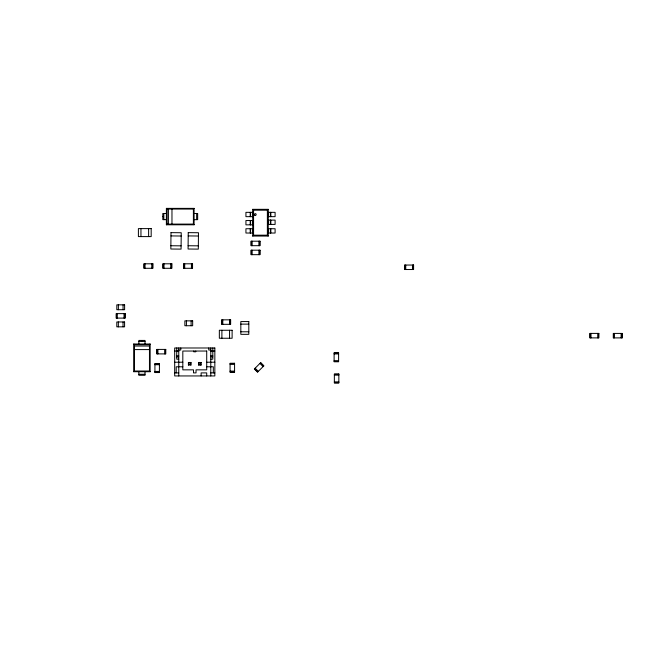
<?xml version="1.0" encoding="UTF-8"?>
<svg xmlns="http://www.w3.org/2000/svg" width="655" height="655" viewBox="0 0 655 655"><rect width="100%" height="100%" fill="white"/><g stroke="black" fill="none" stroke-linecap="round" stroke-linejoin="round"><path stroke-width="0.98" d="M166.386 224.788L167.074 224.1L193.397 224.1L194.085 224.788L194.085 208.372L166.386 208.372L166.386 224.788L194.085 224.788M166.386 208.372L167.074 209.06L193.397 209.06L194.085 208.372M268.231 236.054L267.371 235.186L267.371 210.19L268.231 209.33L252.715 209.33L252.715 236.054L268.231 236.054L268.231 209.33M252.715 236.054L253.575 235.186L253.575 210.19L252.715 209.33M150.151 371.704L149.463 371.017L149.463 344.694L150.151 344.006L133.735 344.006L133.735 371.704L150.151 371.704L150.151 344.006M133.735 371.704L134.422 371.017L134.422 344.694L133.735 344.006M188.411 365.015L188.918 364.507L188.411 362.469L190.957 362.469L190.957 365.015L188.411 365.015L188.411 362.469M190.957 365.015L190.449 364.507L190.957 362.469M198.58 365.015L199.087 364.507L198.58 362.469L201.118 362.469L201.118 365.015L198.58 365.015L198.58 362.469M199.087 362.985L201.118 362.469M253.575 210.19L267.371 210.19M252.797 212.343L245.936 212.343L245.936 216.658L252.797 216.658M268.231 212.343L275.1 212.343L275.1 216.658L268.231 216.658M166.386 213.497L162.808 213.497L162.808 219.654L166.386 219.654M194.085 213.497L197.663 213.497L197.663 219.654L194.085 219.654M162.808 216.576L163.562 216.576M268.231 220.105L275.1 220.105L275.1 224.411L268.231 224.411M252.797 220.538L245.936 220.538L245.936 224.845L252.797 224.845M252.797 228.726L245.936 228.726L245.936 233.033L252.797 233.033M268.231 228.726L275.1 228.726L275.1 233.033L268.231 233.033M253.575 235.186L267.371 235.186M240.827 324.119L248.81 324.119M240.827 331.782L248.81 331.782M138.86 341.443L145.017 341.443M134.422 344.694L149.463 344.694M134.422 346.028L149.463 346.028M134.422 349.59L149.463 349.59M178.758 350.024L180.788 350.024L180.788 347.985M210.779 350.024L208.74 350.024L208.74 347.985M176.719 350.531L178.758 350.531M210.779 350.531L212.81 350.531M174.689 351.039L176.719 351.039M212.81 351.039L214.84 351.039M176.719 351.547L178.758 351.547M210.779 351.547L212.81 351.547M334.115 353.094L338.602 353.094M334.115 353.929L338.602 353.929M176.719 355.861L178.758 355.861M210.779 355.861L212.81 355.861M176.719 356.885L178.758 356.885M210.779 356.885L212.81 356.885M178.758 359.169L176.719 359.169L176.719 347.985M210.779 359.169L212.81 359.169L212.81 347.985M334.115 360.659L338.602 360.659M334.115 361.494L338.602 361.494M174.689 362.215L182.819 362.215M206.71 362.215L214.84 362.215M188.918 362.985L190.449 362.985M230.085 363.541L234.572 363.541M154.924 363.877L159.411 363.877M230.085 364.377L234.572 364.377M188.918 364.507L190.449 364.507M199.087 364.507L201.118 365.015M154.924 364.712L159.411 364.712M182.819 366.792L176.211 366.792L176.211 372.892M206.71 366.792L213.317 366.792L213.317 372.892M134.422 371.017L149.463 371.017M230.085 371.107L234.572 371.107M154.924 371.434L159.411 371.434M230.085 371.942L234.572 371.942M154.924 372.277L159.411 372.277M174.689 372.892L178.758 372.892M210.779 372.892L214.84 372.892M138.86 374.275L145.017 374.275M334.353 374.308L338.84 374.308M334.353 375.143L338.84 375.143M334.353 381.873L338.84 381.873M334.353 382.708L338.84 382.708M188.206 235.915L198.44 236.013M170.963 235.915L181.198 236.013M188.108 245.74L198.342 245.846M170.865 245.74L181.099 245.846M260.502 362.845L263.67 366.014M259.912 363.435L263.081 366.603M255.155 368.192L258.324 371.36M254.558 368.79L257.734 371.958M621.972 333.42L621.972 337.898M621.128 333.42L621.128 337.898M614.406 333.42L614.406 337.898M613.563 333.42L613.563 337.898M598.572 333.403L598.572 337.89M597.728 333.403L597.728 337.89M591.006 333.403L591.006 337.89M590.163 333.403L590.163 337.89M413.313 265.046L413.313 269.524M412.47 265.046L412.47 269.524M405.748 265.046L405.748 269.524M404.905 265.046L404.905 269.524M270.728 212.343L270.728 216.658M270.728 220.105L270.728 224.411M270.728 228.726L270.728 233.033M270.605 212.343L270.646 216.658M270.646 220.105L270.605 224.411M270.605 228.726L270.646 233.033M268.607 212.343L268.607 216.658M268.607 220.105L268.607 224.411M268.607 228.726L268.607 233.033M259.724 241.196L259.724 245.682M259.724 250.194L259.724 254.672M258.889 241.196L258.889 245.682M258.889 250.194L258.889 254.672M252.421 212.343L252.421 216.658M252.421 220.538L252.421 224.845M252.421 228.726L252.421 233.033M252.159 241.196L252.159 245.682M252.159 250.194L252.159 254.672M251.323 241.196L251.323 245.682M251.323 250.194L251.323 254.672M250.423 212.343L250.39 216.658M250.423 220.538L250.39 224.845M250.39 228.726L250.423 233.033M250.3 212.343L250.3 216.658M250.3 220.538L250.3 224.845M250.3 228.726L250.3 233.033M230.364 319.837L230.364 324.323M229.52 319.837L229.52 324.323M229.561 330.259L229.561 338.25M222.798 319.837L222.798 324.323M221.955 319.837L221.955 324.323M221.898 330.259L221.898 338.25M210.779 347.985L210.779 375.945M206.71 375.945L206.71 372.892L201.118 372.892L201.118 375.945M200.61 362.985L200.61 364.507M196.647 213.497L196.647 219.654M195.779 351.039L195.779 351.8L193.749 351.8L193.749 351.039M193.397 209.06L193.397 224.1M192.259 263.801L192.259 268.288M191.424 263.801L191.424 268.288M191.113 320.86L191.113 325.731M186.429 320.86L186.429 325.731M184.702 263.801L184.702 268.288M183.858 263.801L183.858 268.288M178.758 347.985L178.758 375.945M171.97 209.06L171.97 224.1M171.577 263.801L171.577 268.288M170.734 263.801L170.734 268.288M168.4 209.06L168.4 224.1M167.074 209.06L167.074 224.1M165.494 349.41L165.494 353.897M164.659 349.41L164.659 353.897M164.012 263.801L164.012 268.288M163.824 213.497L163.824 219.654M163.169 263.801L163.169 268.288M157.929 349.41L157.929 353.897M157.094 349.41L157.094 353.897M152.607 263.801L152.607 268.288M151.772 263.801L151.772 268.288M148.62 228.611L148.62 236.594M145.042 263.801L145.042 268.288M145.017 344.006L145.017 340.428L138.86 340.428L138.86 344.006M145.017 371.704L145.017 375.29L138.86 375.29L138.86 371.704M144.206 263.801L144.206 268.288M141.939 340.428L141.939 341.19M140.956 228.611L140.956 236.594M124.859 313.622L124.859 318.109M124.024 313.622L124.024 318.109M123.058 304.845L123.058 309.717M123.034 321.965L123.034 326.837M118.375 304.845L118.375 309.717M118.35 321.965L118.35 326.837M117.294 313.622L117.294 318.109M116.459 313.622L116.459 318.109M170.996 232.64L170.832 249.015L181.067 249.121L181.23 232.738L170.996 232.64M188.239 232.64L188.075 249.015L198.309 249.121L198.473 232.738L188.239 232.64M260.698 362.641L254.361 368.986L257.53 372.155L263.875 365.817L260.698 362.641M151.182 228.611L138.401 228.611L138.401 236.594L151.182 236.594L151.182 228.611M260.002 241.196L251.037 241.196L251.037 245.682L260.002 245.682L260.002 241.196M260.01 250.194L251.045 250.194L251.045 254.672L260.01 254.672L260.01 250.194M152.885 263.801L143.92 263.801L143.92 268.288L152.885 268.288L152.885 263.801M171.856 263.801L162.89 263.801L162.89 268.288L171.856 268.288L171.856 263.801M192.545 263.801L183.58 263.801L183.58 268.288L192.545 268.288L192.545 263.801M413.592 265.046L404.626 265.046L404.626 269.524L413.592 269.524L413.592 265.046M124.614 304.845L116.819 304.845L116.819 309.717L124.614 309.717L124.614 304.845M125.138 313.622L116.172 313.622L116.172 318.109L125.138 318.109L125.138 313.622M230.642 319.837L221.677 319.837L221.677 324.323L230.642 324.323L230.642 319.837M192.668 320.86L184.874 320.86L184.874 325.731L192.668 325.731L192.668 320.86M248.81 321.564L240.827 321.564L240.827 334.337L248.81 334.337L248.81 321.564M124.589 321.965L116.795 321.965L116.795 326.837L124.589 326.837L124.589 321.965M232.116 330.259L219.343 330.259L219.343 338.25L232.116 338.25L232.116 330.259M598.85 333.403L589.885 333.403L589.885 337.89L598.85 337.89L598.85 333.403M622.25 333.42L613.285 333.42L613.285 337.898L622.25 337.898L622.25 333.42M214.84 347.985L174.689 347.985L174.689 375.945L214.84 375.945L214.84 347.985M165.78 349.41L156.815 349.41L156.815 353.897L165.78 353.897L165.78 349.41M206.71 351.039L182.819 351.039L182.819 369.846L193.495 369.846L193.495 372.892L196.033 372.892L196.033 369.846L206.71 369.846L206.71 351.039M338.602 352.808L334.115 352.808L334.115 361.773L338.602 361.773L338.602 352.808M234.572 363.255L230.085 363.255L230.085 372.22L234.572 372.22L234.572 363.255M159.411 363.59L154.924 363.59L154.924 372.556L159.411 372.556L159.411 363.59M338.84 374.021L334.353 374.021L334.353 382.987L338.84 382.987L338.84 374.021M254.869 215.249A0.86 0.86 0 0 0 256.162 214.504A0.86 0.86 0 0 0 254.869 213.751A0.86 0.86 0 0 0 254.869 215.249"/></g></svg>
